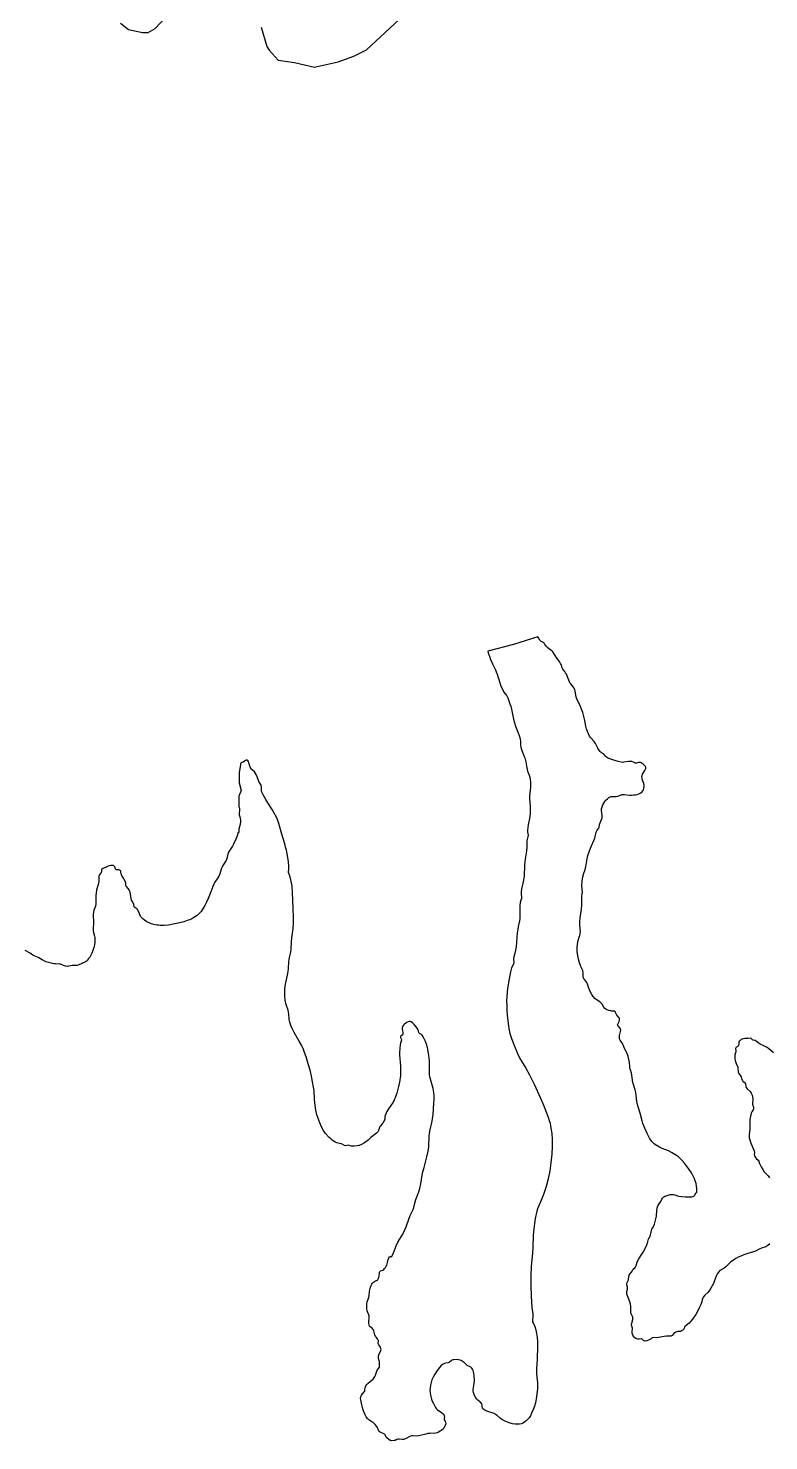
# Model space of a CAD drawing. Header units: millimetres. Extents: x 341818 to 347703, y 7370458 to 7377443.
# Drawn here: x 345449 to 346576, y 7370741 to 7372890 of the extents above; entities that cross this region are included whole.
import ezdxf

# ---------------------------------------------------------------- set-up
doc = ezdxf.new("R2010")
doc.units = ezdxf.units.MM
doc.layers.add('MONTANHÃO', color=220, linetype='Continuous')

msp = doc.modelspace()

# ---------------------------------------------------------------- linework, layer by layer
at = {"layer": 'MONTANHÃO'}
for points in [[(345589.6, 7372898.1), (345601.5, 7372888.5), (345623.1, 7372883.7), (345631.5, 7372883.7), (345642.3, 7372889.7), (345672.9, 7372922.7)], [(345803.7, 7372892.1), (345812.1, 7372862.7), (345815.7, 7372856.7), (345829.5, 7372841.7), (345854.1, 7372838.1), (345884.7, 7372830.9), (345893.1, 7372833.3), (345920.7, 7372839.3), (345944.7, 7372847.7), (345963.9, 7372857.3), (346013.7, 7372903.5)], [(346577.7, 7371041), (346574.6, 7371038.2), (346573.1, 7371037.2), (346571.3, 7371036.4), (346564.7, 7371034.3), (346562.2, 7371033.2), (346555.8, 7371029.6), (346552.5, 7371028.4), (346544.1, 7371026.2), (346537.8, 7371024), (346533.2, 7371022.2), (346529.2, 7371020.4), (346525.6, 7371018.4), (346522.1, 7371016.1), (346518.4, 7371013.4), (346516, 7371011.3), (346510.7, 7371006), (346507.9, 7371003.8), (346503.3, 7371001.4), (346501.6, 7371000.3), (346499.9, 7370998.4), (346497.7, 7370995.5), (346496.6, 7370993.7), (346495.7, 7370991.5), (346493, 7370983.6), (346491.7, 7370980.5), (346487.8, 7370973.3), (346485.2, 7370969.1), (346483.3, 7370966.6), (346478.8, 7370962.8), (346476.1, 7370959.5), (346475.3, 7370958), (346474.6, 7370956.6), (346473.8, 7370952.5), (346472.8, 7370949.4), (346470.5, 7370944.4), (346467.4, 7370938.1), (346464.7, 7370933.2), (346462.1, 7370929.4), (346459.6, 7370926), (346457.1, 7370923), (346454.5, 7370920.3), (346450.7, 7370917.3), (346449.5, 7370916.2), (346448.4, 7370914.8), (346446.5, 7370911.2), (346445.2, 7370909.7), (346443.2, 7370908.3), (346441.4, 7370907.5), (346437.5, 7370907.5), (346436.1, 7370907.1), (346434.7, 7370906.4), (346431.6, 7370904.4), (346429.1, 7370901.5), (346428.1, 7370900.8), (346427.1, 7370900.4), (346425.9, 7370900.2), (346420.4, 7370900.5), (346416.6, 7370900), (346408.3, 7370898.2), (346404.6, 7370897.7), (346400.5, 7370898.1), (346398.7, 7370897.7), (346396.7, 7370896.4), (346393.1, 7370894.4), (346390.2, 7370893.2), (346387.8, 7370892.9), (346386.8, 7370893), (346385.8, 7370893.3), (346385.1, 7370893.8), (346383.4, 7370895.6), (346382.5, 7370896.1), (346381.6, 7370896.1), (346378.9, 7370895.6), (346376.8, 7370895.8), (346375, 7370896.3), (346373.7, 7370896.9), (346372.3, 7370897.9), (346371, 7370899), (346370, 7370900.4), (346369.2, 7370901.7), (346368.6, 7370903.3), (346368.1, 7370905), (346367.9, 7370906.7), (346368, 7370908), (346368.7, 7370910.9), (346368.7, 7370912.3), (346367.3, 7370915.6), (346367.1, 7370917), (346367.1, 7370918.5), (346367.5, 7370920.3), (346369, 7370925.9), (346369.1, 7370927.7), (346368.9, 7370929.2), (346366.7, 7370934.2), (346366.2, 7370936), (346366, 7370938.1), (346366, 7370945.9), (346365.7, 7370949), (346364.6, 7370952.8), (346361.7, 7370959.2), (346360.7, 7370961.6), (346360.1, 7370964.1), (346359.9, 7370966.3), (346360.1, 7370968.1), (346360.9, 7370971.9), (346361, 7370973.6), (346360.8, 7370975.1), (346360, 7370978.5), (346359.9, 7370980.1), (346360.3, 7370981.8), (346362.3, 7370986.1), (346363.1, 7370991.5), (346363.7, 7370993.4), (346364.6, 7370994.8), (346367.2, 7370997.7), (346368.2, 7370999.2), (346369.5, 7371002.4), (346372.4, 7371005), (346373.2, 7371006.2), (346373.9, 7371007.6), (346375.6, 7371012.8), (346376.3, 7371014.5), (346378.2, 7371018), (346382.8, 7371025), (346384.6, 7371028.1), (346389.6, 7371037.6), (346391, 7371041), (346391.9, 7371044.1), (346392.5, 7371047.1), (346393.2, 7371049), (346395.3, 7371052.7), (346396, 7371054.4), (346396.5, 7371056.3), (346397.2, 7371061), (346398.1, 7371063.2), (346400.2, 7371066.3), (346401.2, 7371068.3), (346402, 7371070.6), (346404, 7371079), (346404.8, 7371083), (346405.6, 7371091.6), (346406.2, 7371095.2), (346407.3, 7371098.8), (346408.9, 7371101.8), (346411.7, 7371105.1), (346413.4, 7371108.9), (346414.1, 7371110.1), (346415.2, 7371111.4), (346416.3, 7371112.3), (346417.7, 7371113.2), (346419.9, 7371114.1), (346422.8, 7371115.1), (346425.6, 7371115.8), (346428.3, 7371116.1), (346430.8, 7371116), (346432.9, 7371115.5), (346437, 7371113.9), (346438.8, 7371113.4), (346443.2, 7371112.6), (346449, 7371112.3), (346452.6, 7371112.2), (346454.9, 7371112.3), (346458.6, 7371112.5), (346460.4, 7371112.9), (346462, 7371113.4), (346463, 7371114.3), (346463.5, 7371115), (346464.2, 7371117.2), (346464.7, 7371118.2), (346466.2, 7371119.6), (346466.5, 7371120.5), (346466.6, 7371122.4), (346466.6, 7371125), (346466.1, 7371128.8), (346465.3, 7371132.4), (346464, 7371136.8), (346462.9, 7371139.8), (346461.6, 7371142.8), (346458.2, 7371149), (346453.8, 7371155.6), (346447.6, 7371163.5), (346443.8, 7371168.1), (346440.8, 7371171.1), (346438.4, 7371173.2), (346435.6, 7371175.3), (346427.7, 7371180), (346423.5, 7371182.1), (346413.7, 7371186), (346409.8, 7371188), (346402.2, 7371192.6), (346399.8, 7371194.5), (346397.8, 7371196.5), (346396.3, 7371198.3), (346394.9, 7371200.7), (346390.9, 7371208.5), (346387.1, 7371216.6), (346384.2, 7371223.9), (346383.1, 7371228), (346380.3, 7371239.7), (346377, 7371249.2), (346375.9, 7371252.7), (346375.1, 7371257.2), (346374.1, 7371266.9), (346373.5, 7371271.1), (346372.4, 7371275.2), (346369.5, 7371284.7), (346368.4, 7371289.4), (346367.6, 7371298), (346367, 7371300.3), (346365.3, 7371305.6), (346364.7, 7371308), (346364.3, 7371310.6), (346363.8, 7371316.7), (346363.4, 7371319.4), (346362, 7371325.8), (346360.5, 7371330.5), (346359.5, 7371332.5), (346356.8, 7371337.1), (346355.7, 7371339.3), (346353.5, 7371345.7), (346352.5, 7371347.3), (346349.8, 7371350.9), (346348.8, 7371352.6), (346348.5, 7371354.1), (346348.6, 7371355.7), (346348.9, 7371357.7), (346350.5, 7371363.8), (346350.7, 7371365.7), (346350.4, 7371367.3), (346349.6, 7371368.9), (346346.3, 7371372.9), (346345.9, 7371374.1), (346346, 7371375.1), (346347.3, 7371377), (346348.1, 7371378.9), (346348.7, 7371380.9), (346348.8, 7371382.7), (346348.6, 7371384.1), (346347.8, 7371385.4), (346344.7, 7371388.6), (346344.1, 7371389.7), (346342.9, 7371393), (346341.9, 7371394.2), (346341.2, 7371394.6), (346340.2, 7371394.8), (346336.8, 7371394.9), (346335.5, 7371395.1), (346332.6, 7371395.9), (346330.1, 7371396.9), (346328, 7371397.9), (346326.4, 7371399.1), (346324.8, 7371400.9), (346322.4, 7371405.4), (346321.1, 7371407.2), (346319, 7371409), (346313.3, 7371412.5), (346311.1, 7371414.3), (346308.9, 7371416.9), (346306.8, 7371420.1), (346304.8, 7371423.9), (346302.2, 7371429.6), (346300, 7371436.1), (346298.8, 7371438.6), (346297.9, 7371439.9), (346295.3, 7371442.8), (346294.4, 7371444.2), (346293.9, 7371445.5), (346293.5, 7371447), (346293.3, 7371453.8), (346292.8, 7371456.6), (346289.7, 7371462.8), (346287.7, 7371468.1), (346286.2, 7371473.7), (346285.1, 7371479.4), (346284.5, 7371485.3), (346284.5, 7371491.1), (346284.9, 7371496.8), (346285.9, 7371502.3), (346287.3, 7371507.5), (346288.2, 7371509.9), (346288.9, 7371512.9), (346289.2, 7371516.2), (346289.1, 7371519.5), (346288.5, 7371527.1), (346288.5, 7371530.9), (346289.1, 7371536.7), (346291, 7371549.9), (346291.5, 7371556), (346291.3, 7371565.5), (346291.4, 7371568.9), (346292.1, 7371573.6), (346292.2, 7371575.5), (346291.7, 7371579.7), (346291.5, 7371586.3), (346291.9, 7371592.8), (346292.9, 7371599), (346294.5, 7371604.8), (346296.1, 7371608.9), (346297.6, 7371614.6), (346299.7, 7371626.5), (346300.8, 7371631.5), (346302.6, 7371637.4), (346304.4, 7371642.6), (346306, 7371646.3), (346309.9, 7371654.4), (346311.3, 7371657.8), (346311.9, 7371660.1), (346313.3, 7371667.2), (346314.1, 7371669.2), (346315.2, 7371670.8), (346317, 7371672.6), (346317.5, 7371673.4), (346317.8, 7371674.4), (346318.4, 7371679), (346319.2, 7371681.3), (346321.6, 7371686.6), (346322.4, 7371689.2), (346322.5, 7371690.8), (346322.5, 7371692.5), (346321.5, 7371699.9), (346321.6, 7371702.7), (346322.4, 7371705.7), (346323.4, 7371708.6), (346324.7, 7371711.3), (346326.3, 7371713.7), (346328.2, 7371716), (346330.3, 7371718), (346332.5, 7371719.7), (346334.7, 7371720.9), (346336, 7371721.3), (346337.5, 7371721.5), (346343.8, 7371721.6), (346346.4, 7371722), (346352.7, 7371724.3), (346354.5, 7371724.6), (346356.5, 7371724.6), (346363.9, 7371723.6), (346366.8, 7371723.5), (346370.6, 7371723.7), (346373, 7371724), (346377, 7371725.1), (346380.3, 7371726.6), (346382.8, 7371728.2), (346384.4, 7371730.1), (346385.2, 7371731.8), (346385.7, 7371733.8), (346386.1, 7371736.2), (346386.1, 7371738.7), (346385.7, 7371741.2), (346383.6, 7371746.5), (346383, 7371749), (346382.8, 7371751.7), (346383.1, 7371753.4), (346383.8, 7371755.3), (346387.5, 7371761.1), (346388.5, 7371762.9), (346388.9, 7371764.6), (346388.7, 7371766), (346388.1, 7371767.1), (346387.2, 7371768.3), (346384.7, 7371770.7), (346381.9, 7371772.5), (346380.5, 7371773), (346379.2, 7371773.2), (346377.8, 7371773.1), (346374.4, 7371771.9), (346372.8, 7371772), (346372, 7371772.4), (346369.8, 7371773.9), (346367.6, 7371774.6), (346365.1, 7371774.8), (346362.4, 7371774.5), (346355.3, 7371773.4), (346353.3, 7371773.3), (346351.5, 7371773.4), (346346.6, 7371774.5), (346340.1, 7371776.6), (346332.7, 7371779), (346330.6, 7371780.1), (346328.9, 7371781.2), (346327.8, 7371782.3), (346325.6, 7371785.1), (346324.4, 7371786.1), (346321.6, 7371787.8), (346319.4, 7371789.7), (346317.4, 7371792.2), (346315.8, 7371795), (346312.3, 7371801.9), (346310.2, 7371805.1), (346305.1, 7371810.9), (346303.3, 7371813.4), (346301.4, 7371816.6), (346299.8, 7371820.2), (346298.5, 7371824.2), (346297.3, 7371828.6), (346296.1, 7371837.2), (346294.7, 7371843.2), (346293.1, 7371849), (346291.1, 7371854.5), (346288.8, 7371859.8), (346284.3, 7371868.3), (346283.6, 7371870.2), (346283, 7371872.3), (346281.4, 7371882.1), (346280.7, 7371884.3), (346279.8, 7371886.3), (346278.3, 7371888.5), (346274.8, 7371892.7), (346273.4, 7371894.6), (346271.5, 7371898.3), (346268, 7371907.6), (346266.8, 7371909.8), (346265.5, 7371911.7), (346262.5, 7371915), (346261.4, 7371917.1), (346260, 7371922), (346259.2, 7371924), (346257.4, 7371926.7), (346252.2, 7371933.2), (346248.4, 7371940.1), (346247.4, 7371941.6), (346246.3, 7371942.7), (346242, 7371945.4), (346239.6, 7371947.5), (346237.2, 7371950), (346236, 7371951.7), (346234.8, 7371953.5), (346233.9, 7371954.6), (346232.6, 7371955.5), (346229.6, 7371957.3), (346228.5, 7371958.2), (346227.5, 7371959.4), (346225.6, 7371963), (346224.5, 7371964.4), (346187.5, 7371952.9), (346148.4, 7371942.3), (346149.1, 7371940.1), (346150.1, 7371936.8), (346150.8, 7371934.9), (346152.5, 7371930), (346155.4, 7371923.3), (346159.9, 7371914.2), (346161.3, 7371911), (346162.6, 7371907.4), (346166.6, 7371894.4), (346168.3, 7371889.4), (346170.5, 7371884.5), (346172.9, 7371880.4), (346177.2, 7371874.6), (346178.3, 7371872.6), (346178.8, 7371871.4), (346179.3, 7371870.2), (346182, 7371862.6), (346183.2, 7371858.8), (346184.4, 7371854.4), (346187.7, 7371839.2), (346189.1, 7371833.3), (346190.7, 7371828.4), (346194.7, 7371818.4), (346196.3, 7371814), (346197.5, 7371809.4), (346198, 7371805.1), (346198.1, 7371799.3), (346198.6, 7371796.3), (346199.5, 7371793.1), (346203.9, 7371782.3), (346204.6, 7371780.2), (346205.3, 7371778.1), (346206.1, 7371774.4), (346207.5, 7371764.9), (346208.1, 7371762.3), (346208.9, 7371760), (346211.5, 7371754.1), (346212.3, 7371751), (346213, 7371747.1), (346213.4, 7371743.7), (346213.5, 7371740), (346213.4, 7371735.8), (346212.9, 7371730.6), (346211.9, 7371723), (346211.9, 7371717.7), (346212.8, 7371706.7), (346212.9, 7371701.9), (346212.6, 7371696.2), (346212.1, 7371690.7), (346209.9, 7371678.2), (346209, 7371670.3), (346209, 7371667.7), (346209.2, 7371665.3), (346209.7, 7371662.7), (346209.5, 7371660.3), (346208.2, 7371655.9), (346207.9, 7371654.2), (346207.8, 7371651.5), (346207.8, 7371644.8), (346207.2, 7371638.2), (346204.8, 7371623), (346204, 7371616.2), (346203.7, 7371600.1), (346202.8, 7371594.2), (346199.5, 7371580.2), (346199, 7371576.4), (346198.9, 7371573), (346199.7, 7371568.2), (346199.6, 7371566.1), (346198.8, 7371563.9), (346197.8, 7371560.1), (346197.3, 7371555.8), (346197.1, 7371551.4), (346197.3, 7371539.3), (346197.1, 7371535.6), (346196.7, 7371532.5), (346194.6, 7371523.6), (346193.8, 7371519.2), (346193.2, 7371514.2), (346191.3, 7371492.6), (346190.6, 7371487.5), (346189.6, 7371482.9), (346187.8, 7371477.4), (346187.3, 7371474.8), (346187.4, 7371473.3), (346187.9, 7371470), (346187.9, 7371468.6), (346187.2, 7371466.2), (346184.6, 7371460.6), (346182.9, 7371454.4), (346181, 7371444.2), (346178.4, 7371429.3), (346177.7, 7371423.3), (346177.2, 7371417.8), (346177, 7371409.9), (346177.1, 7371403.3), (346177.4, 7371396.3), (346178, 7371388.8), (346178.9, 7371380.3), (346180.4, 7371368.3), (346181.9, 7371360.6), (346184.3, 7371353.1), (346188.8, 7371341.7), (346193.5, 7371330.5), (346197.2, 7371322.7), (346199.5, 7371318.8), (346206.3, 7371308), (346211.6, 7371298), (346218.8, 7371283.5), (346228.7, 7371262.6), (346232.3, 7371254.3), (346235.3, 7371246.7), (346240.4, 7371233.3), (346241.9, 7371228.6), (346243, 7371224.3), (346243.8, 7371220.5), (346244.5, 7371216.7), (346245.6, 7371208.6), (346246.2, 7371199.7), (346246.2, 7371189), (346245.7, 7371177.3), (346244.4, 7371164.2), (346242.6, 7371152.1), (346240.1, 7371139.9), (346237, 7371128), (346233.1, 7371115.9), (346229.1, 7371105.8), (346225.3, 7371097.7), (346224, 7371094.2), (346222.9, 7371090.3), (346220.6, 7371079.2), (346219.3, 7371072), (346218.2, 7371063.5), (346217.5, 7371054.2), (346217.1, 7371035), (346216.6, 7371026.8), (346214.4, 7371006.6), (346213.7, 7370992.1), (346213.6, 7370976.9), (346214.1, 7370961), (346215.4, 7370944.2), (346216.7, 7370934.5), (346216.9, 7370930.2), (346216.2, 7370924.7), (346216.3, 7370923.4), (346216.5, 7370922.4), (346217.9, 7370919.6), (346219.8, 7370914.9), (346221.4, 7370909.8), (346222.5, 7370904.4), (346223.3, 7370898.4), (346223.8, 7370892.4), (346223.9, 7370885.6), (346223.4, 7370864.8), (346222.3, 7370851.3), (346222.2, 7370846.5), (346222.4, 7370842.8), (346223.6, 7370833.7), (346223.9, 7370829.5), (346223.8, 7370820.7), (346223, 7370812.1), (346222, 7370805.2), (346220.7, 7370799.1), (346219.3, 7370793.7), (346217.5, 7370788.9), (346215, 7370783), (346213.1, 7370779.2), (346211.1, 7370776), (346208.9, 7370773.5), (346206.5, 7370771.3), (346204.1, 7370769.5), (346201.7, 7370768.2), (346199.4, 7370767.2), (346196.7, 7370766.6), (346193.5, 7370766.4), (346189.9, 7370766.6), (346185.7, 7370767.2), (346180.7, 7370768.5), (346174.9, 7370770.8), (346169.7, 7370773.5), (346167.1, 7370775.4), (346162.4, 7370779.7), (346160.3, 7370781.4), (346158.6, 7370782.5), (346156.4, 7370783.4), (346147, 7370786.2), (346143.6, 7370787.7), (346142.1, 7370788.7), (346141, 7370789.8), (346140.3, 7370791.1), (346139.9, 7370792.5), (346139.9, 7370795.2), (346139.1, 7370797.3), (346137.4, 7370799.7), (346136.4, 7370800.6), (346133.1, 7370803.1), (346131.3, 7370805.2), (346129.6, 7370807.4), (346127.7, 7370810.9), (346126.4, 7370814.6), (346126.1, 7370816.7), (346126.2, 7370819.1), (346127.8, 7370828.1), (346128, 7370831.7), (346127.5, 7370840.7), (346127.2, 7370843.6), (346126.7, 7370846), (346125.9, 7370848.3), (346125, 7370850.2), (346123.9, 7370851.8), (346122.5, 7370853), (346121.3, 7370853.8), (346118.1, 7370855.1), (346116.8, 7370855.9), (346115.2, 7370857.1), (346112.3, 7370860.4), (346110.9, 7370861.5), (346107.7, 7370863.1), (346104, 7370864.2), (346100.3, 7370864.7), (346096.8, 7370864.5), (346094.9, 7370864.1), (346093.5, 7370863.7), (346092.5, 7370863), (346090.3, 7370861), (346089.3, 7370860.3), (346087.8, 7370859.8), (346084.1, 7370859.3), (346082.5, 7370858.9), (346080.2, 7370857.6), (346077.5, 7370855.5), (346074.6, 7370852.6), (346071.1, 7370847.9), (346067.6, 7370842.7), (346065, 7370837.8), (346063.4, 7370834), (346062.2, 7370829.9), (346061.2, 7370825.8), (346060.6, 7370821.6), (346060.3, 7370817.3), (346060.5, 7370814.8), (346061.4, 7370810.6), (346062.7, 7370804.6), (346063.8, 7370801.6), (346065.5, 7370797.9), (346068.9, 7370792), (346070, 7370790.5), (346071.5, 7370789), (346078, 7370784.2), (346080.2, 7370782.2), (346081.2, 7370781), (346081.8, 7370779.8), (346082.2, 7370778.6), (346082.3, 7370777.4), (346081.7, 7370774.6), (346081.8, 7370773.5), (346082.1, 7370772.8), (346083.4, 7370770.9), (346084.1, 7370769), (346084.3, 7370767), (346084.1, 7370765.7), (346083.6, 7370764.2), (346081.6, 7370760.8), (346080.2, 7370759), (346078.3, 7370757.3), (346076, 7370755.8), (346073.4, 7370754.3), (346071.2, 7370753.5), (346068.6, 7370752.9), (346059.9, 7370752.4), (346057, 7370752.1), (346053.9, 7370751.4), (346045.5, 7370749.1), (346043, 7370748.6), (346040.7, 7370748.4), (346034.5, 7370748.8), (346032.3, 7370748.7), (346029.6, 7370747.9), (346023.2, 7370744.3), (346021.6, 7370743.6), (346020.1, 7370743.2), (346018.1, 7370743.2), (346013.5, 7370743.7), (346011.5, 7370743.5), (346010.1, 7370743.1), (346007.2, 7370741.8), (346005.9, 7370741.5), (346002.4, 7370741.2), (346000.9, 7370741.4), (345999.6, 7370741.8), (345997.5, 7370743.1), (345994.9, 7370745.6), (345993.9, 7370746.9), (345992.1, 7370750), (345991.2, 7370751.2), (345989.3, 7370752.4), (345984.5, 7370754.4), (345982.9, 7370755.7), (345981.9, 7370757.3), (345980.4, 7370761.3), (345979.6, 7370762.9), (345976.9, 7370766.2), (345973.5, 7370769.3), (345972.1, 7370770.2), (345968.8, 7370772), (345967.5, 7370772.9), (345965.4, 7370775), (345963.5, 7370777.6), (345961.7, 7370780.8), (345959.7, 7370785.2), (345958, 7370790), (345956.5, 7370795.9), (345955, 7370803.3), (345954.8, 7370805.7), (345955.1, 7370807.8), (345955.5, 7370809), (345956.3, 7370810.4), (345960.4, 7370815.7), (345961.1, 7370816.9), (345961.4, 7370818.1), (345961.7, 7370822.3), (345962, 7370823.5), (345962.5, 7370824.6), (345964.2, 7370826.9), (345966.4, 7370828.9), (345972.3, 7370833.7), (345973.8, 7370835.1), (345974.9, 7370836.6), (345976.7, 7370839.2), (345977.7, 7370841), (345979.3, 7370847.1), (345980.2, 7370848.5), (345982.7, 7370851.6), (345983.5, 7370853.2), (345983.8, 7370855.5), (345983.6, 7370859.2), (345983.3, 7370861.4), (345982.1, 7370866.4), (345981.9, 7370868.8), (345982.1, 7370870.2), (345982.5, 7370871.7), (345985.6, 7370878.5), (345985.9, 7370880.1), (345985.8, 7370881.6), (345985, 7370883.4), (345982.3, 7370887.4), (345981.6, 7370889.1), (345981.5, 7370890.3), (345981.8, 7370893.2), (345981.6, 7370894.4), (345980.7, 7370896.1), (345978.3, 7370898.8), (345977.4, 7370900), (345976.4, 7370902.5), (345974.8, 7370908.6), (345974.2, 7370910), (345973.5, 7370911.1), (345972.4, 7370912.3), (345969.5, 7370914.7), (345968.5, 7370915.8), (345967.7, 7370917.5), (345967.3, 7370919.6), (345967.3, 7370921.9), (345967.9, 7370929.1), (345967.7, 7370931.2), (345967.2, 7370933), (345965.6, 7370936.3), (345964.7, 7370939), (345964.3, 7370942), (345964.2, 7370945.5), (345964.5, 7370949.6), (345965, 7370952.6), (345967.1, 7370959), (345967.8, 7370961.9), (345968.3, 7370968.6), (345969.9, 7370974.7), (345970.9, 7370977.2), (345971.9, 7370979.3), (345973.1, 7370981.1), (345974.4, 7370982.6), (345975.9, 7370983.7), (345977.4, 7370984.4), (345979.5, 7370985), (345980.3, 7370985.6), (345981, 7370986.5), (345982.6, 7370989.5), (345983.1, 7370991.5), (345983.3, 7370996.6), (345983.6, 7370997.7), (345984.1, 7370998.5), (345985.3, 7370999.5), (345988.7, 7371001), (345990.1, 7371001.8), (345991.4, 7371003.1), (345992.6, 7371004.7), (345993.6, 7371006.6), (345994.5, 7371008.5), (345995.6, 7371012.4), (345996.9, 7371017.2), (345997.8, 7371019.3), (345999, 7371020.8), (345999.7, 7371021.2), (346000.5, 7371021.4), (346001.4, 7371021.4), (346002.3, 7371021.8), (346003, 7371022.6), (346004.8, 7371027), (346006, 7371029.9), (346008.7, 7371037.8), (346011.5, 7371043.5), (346018.8, 7371055.5), (346021.6, 7371061), (346023.9, 7371066.5), (346028.1, 7371078.6), (346030.1, 7371083.8), (346034.3, 7371092.2), (346035.8, 7371096), (346037.2, 7371102.8), (346038.8, 7371108.2), (346043.2, 7371119.8), (346044.9, 7371125.1), (346046.5, 7371132), (346048.6, 7371145.2), (346049.6, 7371150.4), (346051.3, 7371157.1), (346055.8, 7371173.2), (346057.7, 7371181.8), (346058.4, 7371188.6), (346059, 7371204.7), (346059.4, 7371208.8), (346060.1, 7371212.4), (346061.9, 7371219), (346063.2, 7371224.7), (346064.2, 7371230.9), (346065, 7371237.8), (346065.7, 7371246.3), (346066.3, 7371254.8), (346066.6, 7371260.8), (346066.5, 7371266.2), (346066.2, 7371271.1), (346065.8, 7371273.9), (346065.2, 7371277), (346061, 7371291.4), (346060.2, 7371294.9), (346059.7, 7371298), (346059.4, 7371303), (346059.6, 7371314.2), (346059.4, 7371319.1), (346058.6, 7371327.5), (346057.8, 7371333.8), (346056.6, 7371339.4), (346055.1, 7371344.4), (346053.6, 7371348.6), (346052.1, 7371351.9), (346050.1, 7371355.9), (346048.5, 7371358.2), (346047.5, 7371359.1), (346044.5, 7371360.8), (346043.9, 7371361.4), (346043.5, 7371362.1), (346043, 7371364.8), (346041.8, 7371367.4), (346039.2, 7371370.9), (346036.2, 7371374.6), (346033.9, 7371377), (346031.8, 7371378.6), (346030, 7371379.2), (346028.6, 7371379.1), (346027, 7371378.7), (346025.2, 7371377.8), (346023.4, 7371376.6), (346021.7, 7371375.1), (346020.2, 7371373.4), (346019, 7371371.8), (346018.2, 7371370.2), (346018, 7371369.2), (346018, 7371367.9), (346019.2, 7371361.8), (346019.1, 7371360.4), (346018.8, 7371359.4), (346018.1, 7371358.5), (346016.2, 7371356.8), (346015.6, 7371355.8), (346015.6, 7371354.6), (346016.8, 7371351.8), (346017, 7371350.5), (346016.7, 7371349.3), (346015.5, 7371346.1), (346015, 7371343.4), (346014.5, 7371338.7), (346014.4, 7371336.2), (346014.2, 7371333.8), (346014.2, 7371328.3), (346015.4, 7371311.2), (346015.7, 7371305.7), (346015.6, 7371301.1), (346015.3, 7371296.9), (346014, 7371287), (346012.6, 7371280.4), (346012.2, 7371278.2), (346009.9, 7371269.9), (346007.1, 7371262.1), (346006, 7371259.7), (346005.8, 7371259.3), (346005, 7371257.8), (346004.1, 7371256.2), (345997.3, 7371246.3), (345994.9, 7371242.4), (345993, 7371238.4), (345991.9, 7371234.5), (345991.5, 7371231.1), (345990.4, 7371228), (345988.6, 7371224.6), (345987.6, 7371223.3), (345985.1, 7371220.5), (345984.2, 7371219.1), (345982.2, 7371213.2), (345980.8, 7371211.1), (345978.9, 7371209.1), (345970.6, 7371202.5), (345966.2, 7371198.5), (345963.7, 7371196.5), (345959.8, 7371194), (345956.2, 7371192), (345952.7, 7371190.6), (345949.4, 7371189.8), (345945, 7371189.3), (345941, 7371189.4), (345937.3, 7371190.5), (345935.9, 7371190.7), (345932, 7371190.1), (345930.2, 7371190.6), (345926.9, 7371192.4), (345925.5, 7371192.9), (345920.8, 7371193.8), (345918.5, 7371194.5), (345916.2, 7371195.6), (345913.9, 7371196.9), (345911.6, 7371198.6), (345909.3, 7371200.5), (345906.9, 7371202.8), (345901.6, 7371208.7), (345898.4, 7371213.2), (345895.4, 7371218.6), (345892.6, 7371224.9), (345889.7, 7371232.8), (345888.3, 7371237.3), (345886.9, 7371244.1), (345885.4, 7371255.2), (345884.8, 7371260.9), (345883.9, 7371273.6), (345883.2, 7371279), (345881.8, 7371287.3), (345880, 7371295.9), (345877.8, 7371305), (345875, 7371314.6), (345871.8, 7371325.1), (345869.5, 7371331.8), (345867.2, 7371337.8), (345864.7, 7371343.1), (345861.2, 7371349.2), (345853.8, 7371362.2), (345850.3, 7371369.4), (345848.8, 7371372.9), (345847.6, 7371376.3), (345846.7, 7371379.6), (345846, 7371382.8), (345845.5, 7371390.8), (345845.2, 7371393.2), (345844.4, 7371396.2), (345841.8, 7371403.3), (345840.9, 7371406.6), (345840.2, 7371411.5), (345839.7, 7371417.7), (345839.6, 7371423.1), (345839.7, 7371428.6), (345840.1, 7371432.2), (345840.7, 7371436.1), (345843.6, 7371449.8), (345844.5, 7371455.2), (345845, 7371459.3), (345845.7, 7371470.3), (345846.1, 7371473.6), (345846.6, 7371476.5), (345848.3, 7371482.6), (345848.7, 7371485.2), (345849, 7371488.1), (345849.5, 7371500.4), (345850.2, 7371506.2), (345852.3, 7371520.8), (345852.9, 7371528.8), (345852.8, 7371537.3), (345852, 7371550.9), (345851.2, 7371574.9), (345850.5, 7371584.8), (345849.8, 7371590), (345848.8, 7371594.7), (345847.6, 7371599.2), (345846.1, 7371603.4), (345845.1, 7371605.9), (345845.1, 7371607.2), (345845.6, 7371610), (345845.8, 7371615.6), (345845.3, 7371621.8), (345844.2, 7371628.4), (345841.8, 7371639.7), (345840.7, 7371644.5), (345839.5, 7371649.3), (345835.1, 7371664), (345830.5, 7371680.1), (345828.8, 7371684.9), (345827.1, 7371689), (345822.9, 7371697.1), (345820.3, 7371701.5), (345813.4, 7371711.8), (345810.5, 7371716.6), (345806.3, 7371723.8), (345805.3, 7371726), (345804.6, 7371728.1), (345804.2, 7371730.5), (345803.9, 7371736.1), (345803.4, 7371738.5), (345802.6, 7371740.3), (345800.1, 7371744), (345799.2, 7371745.8), (345797.5, 7371751.5), (345796.1, 7371754.7), (345794.5, 7371757.3), (345793.2, 7371758.8), (345789.9, 7371761.8), (345788.6, 7371763.1), (345787.8, 7371764.4), (345787, 7371766.1), (345784.9, 7371772.7), (345784.1, 7371774.7), (345783, 7371776.3), (345782.3, 7371776.7), (345781.6, 7371776.8), (345780.8, 7371776.7), (345779.9, 7371776.3), (345775.9, 7371773.7), (345774.1, 7371772.9), (345772.3, 7371772.6), (345769.8, 7371758.1), (345770.2, 7371742.3), (345773, 7371730.6), (345769.4, 7371721.7), (345769.7, 7371706.3), (345770.2, 7371705.4), (345770.7, 7371702.7), (345770.7, 7371700.4), (345769.9, 7371695.3), (345770, 7371693.3), (345771.4, 7371688.8), (345772.1, 7371685), (345772.1, 7371682.5), (345770.9, 7371677.2), (345769.6, 7371671.9), (345769.4, 7371667.1), (345769.4, 7371666.5), (345769.2, 7371666.5), (345768.4, 7371666.5), (345766.5, 7371659.8), (345765, 7371656.5), (345761.3, 7371648.9), (345759.7, 7371646.1), (345755.7, 7371639.7), (345754, 7371636.6), (345753, 7371633.7), (345751.1, 7371627), (345750, 7371624.2), (345748.9, 7371622.2), (345744.7, 7371615.6), (345743.3, 7371612.3), (345740.7, 7371604), (345739.2, 7371600.3), (345737.7, 7371597.6), (345733.2, 7371591), (345731.4, 7371587.8), (345729.9, 7371584.4), (345726.9, 7371576.4), (345722.7, 7371566.1), (345720.3, 7371560.8), (345717.8, 7371555.8), (345715.3, 7371551.5), (345712.1, 7371546.7), (345709.7, 7371543.8), (345705.9, 7371540.4), (345701.2, 7371537.1), (345698.2, 7371535.5), (345694.9, 7371534), (345691, 7371532.6), (345685.8, 7371530.9), (345679.9, 7371529.4), (345669.6, 7371527), (345662.3, 7371525.8), (345655.8, 7371525.2), (345649.8, 7371525.3), (345647.2, 7371525.6), (345644.6, 7371525.9), (345640.4, 7371526.7), (345636.6, 7371527.7), (345633.3, 7371529), (345629.5, 7371530.9), (345626.1, 7371533.1), (345623.2, 7371535.4), (345620.9, 7371537.9), (345620.1, 7371539), (345619.3, 7371540.5), (345616.8, 7371547.1), (345616, 7371548.5), (345615.2, 7371549.6), (345614.2, 7371550.4), (345611.2, 7371552.4), (345610.6, 7371553), (345610.1, 7371553.8), (345609.7, 7371557.2), (345609.1, 7371558.7), (345607.2, 7371562), (345606.4, 7371563.9), (345605.8, 7371566.1), (345603.9, 7371575.8), (345603.2, 7371577.8), (345602.4, 7371579.6), (345601.5, 7371581.1), (345598.3, 7371584.8), (345597.7, 7371586), (345597.4, 7371587.2), (345597.4, 7371589.2), (345596.8, 7371591.6), (345595.2, 7371595.3), (345594.2, 7371597.1), (345591.7, 7371601.2), (345590.7, 7371603.2), (345590.1, 7371607.1), (345589.8, 7371607.9), (345589.3, 7371608.5), (345588.1, 7371609.3), (345586.5, 7371609.9), (345585.6, 7371610), (345583.7, 7371609.7), (345583, 7371609.7), (345582.4, 7371610.1), (345581.9, 7371610.8), (345580.6, 7371614.5), (345579.9, 7371615.6), (345579, 7371616.2), (345577.8, 7371616.5), (345576.4, 7371616.6), (345574.8, 7371616.5), (345570.9, 7371615.4), (345565.4, 7371613.1), (345562.5, 7371611.8), (345561.1, 7371610.8), (345560.6, 7371609.7), (345560.3, 7371606.9), (345560, 7371605.8), (345557, 7371601.6), (345556.6, 7371600.3), (345556.4, 7371598.8), (345556.6, 7371593.5), (345556.5, 7371591.6), (345555.6, 7371587.5), (345553.1, 7371578.9), (345552.2, 7371575.1), (345551.7, 7371570.3), (345551.9, 7371561.4), (345551.8, 7371558), (345551.3, 7371554.7), (345550.6, 7371551.8), (345549.1, 7371548.3), (345548.4, 7371545.4), (345548.1, 7371542.1), (345548.5, 7371529.5), (345547.9, 7371519.6), (345548, 7371516.9), (345548.3, 7371514.5), (345549.9, 7371508.8), (345550.3, 7371507.1), (345550.6, 7371502.6), (345550.5, 7371499.3), (345549.8, 7371495.8), (345548.8, 7371491.9), (345547.1, 7371487.1), (345545.6, 7371483.2), (345544.1, 7371480), (345542.6, 7371477.2), (345541, 7371474.7), (345538.5, 7371471.6), (345537, 7371470.4), (345535.3, 7371469.3), (345529.6, 7371466.8), (345526, 7371465.2), (345523.3, 7371464.4), (345521, 7371464.1), (345515.9, 7371464.2), (345513.7, 7371464), (345510.3, 7371463.1), (345508.9, 7371462.9), (345506, 7371463.1), (345502.9, 7371464.1), (345499.7, 7371465.8), (345498.3, 7371466.3), (345496.5, 7371466.5), (345490.4, 7371466.6), (345488.1, 7371466.8), (345483.8, 7371467.6), (345479.7, 7371468.8), (345475.8, 7371470.1), (345472.2, 7371471.7), (345470, 7371472.9), (345465.2, 7371476.1), (345462.9, 7371477.2), (345458.1, 7371479), (345456.1, 7371480), (345451.9, 7371482.9), (345444.5, 7371486.9)], [(346583.2, 7371331.4), (346575.6, 7371337.8), (346572.2, 7371340.2), (346569.5, 7371341.7), (346562.9, 7371344.8), (346560, 7371346.5), (346556.7, 7371349.2), (346555.2, 7371350.2), (346552.2, 7371350.9), (346551.2, 7371351.3), (346549, 7371353.3), (346547.5, 7371353.6), (346544.6, 7371353.4), (346539.4, 7371353), (346535.5, 7371352.1), (346534, 7371351.5), (346532.7, 7371350.8), (346531.7, 7371349.9), (346530.9, 7371349), (346530.5, 7371347.5), (346530.2, 7371343.5), (346529.9, 7371342.6), (346529.5, 7371342), (346528.8, 7371341.3), (346526.6, 7371340.2), (346526, 7371339.5), (346525.6, 7371338.8), (346525.5, 7371337.9), (346526, 7371334.3), (346526, 7371332.8), (346524.4, 7371328.2), (346524.1, 7371325.7), (346524.4, 7371323), (346525, 7371319.8), (346526.3, 7371315.4), (346528.7, 7371309.4), (346528.9, 7371307.6), (346529.1, 7371303.6), (346529.5, 7371301.8), (346530.4, 7371300), (346532.8, 7371296.5), (346533.7, 7371294.9), (346534.9, 7371290.6), (346535.7, 7371289.1), (346536.4, 7371288.3), (346538.6, 7371286.6), (346539.4, 7371285.7), (346540.3, 7371284.1), (346541.1, 7371280.2), (346541.7, 7371278.7), (346543.1, 7371276.6), (346547.4, 7371272.4), (346549.1, 7371270.3), (346550.7, 7371267), (346551.3, 7371264.3), (346551.5, 7371260.7), (346551, 7371255), (346551.3, 7371253.1), (346552.7, 7371248.4), (346552.8, 7371247.2), (346552.7, 7371246.1), (346552.1, 7371244.8), (346549.9, 7371241.4), (346549.1, 7371239.4), (346548.4, 7371237.1), (346547.3, 7371230), (346547, 7371225.3), (346547.1, 7371215.1), (346546.7, 7371210.9), (346545.9, 7371206.6), (346545.9, 7371204.4), (346546.2, 7371202), (346546.9, 7371199.3), (346548.2, 7371195.3), (346551.8, 7371186.9), (346553.5, 7371182.4), (346554, 7371179.7), (346553.8, 7371176.7), (346554.3, 7371174.8), (346555.7, 7371172.2), (346556.8, 7371170.8), (346559.7, 7371168), (346560.7, 7371166.6), (346562, 7371163.2), (346564.3, 7371158.2), (346566.6, 7371154), (346569.1, 7371150.4), (346571.7, 7371147.2), (346574.8, 7371144.2), (346576.8, 7371141.4)]]:
    msp.add_lwpolyline(points, dxfattribs=at)

doc.saveas('drawing.dxf')
